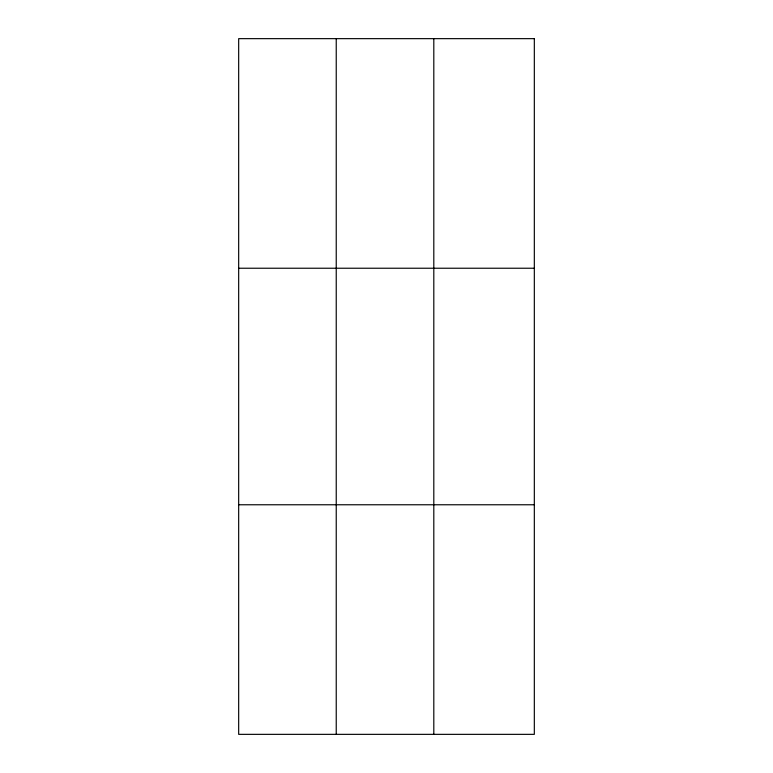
<?xml version="1.0" encoding="UTF-8"?>
<svg xmlns="http://www.w3.org/2000/svg" width="773" height="773" viewBox="0 0 773 773"><rect width="100%" height="100%" fill="white"/><g stroke="black" fill="none" stroke-linecap="round" stroke-linejoin="round"><path stroke-width="1.16" d="M336.236 38.65L336.236 734.35M433.808 38.65L433.808 734.35M238.673 268.231L534.327 268.231M238.673 504.769L534.327 504.769M534.327 38.65L534.327 734.35L238.673 734.35L238.673 38.65L534.327 38.65"/></g></svg>
